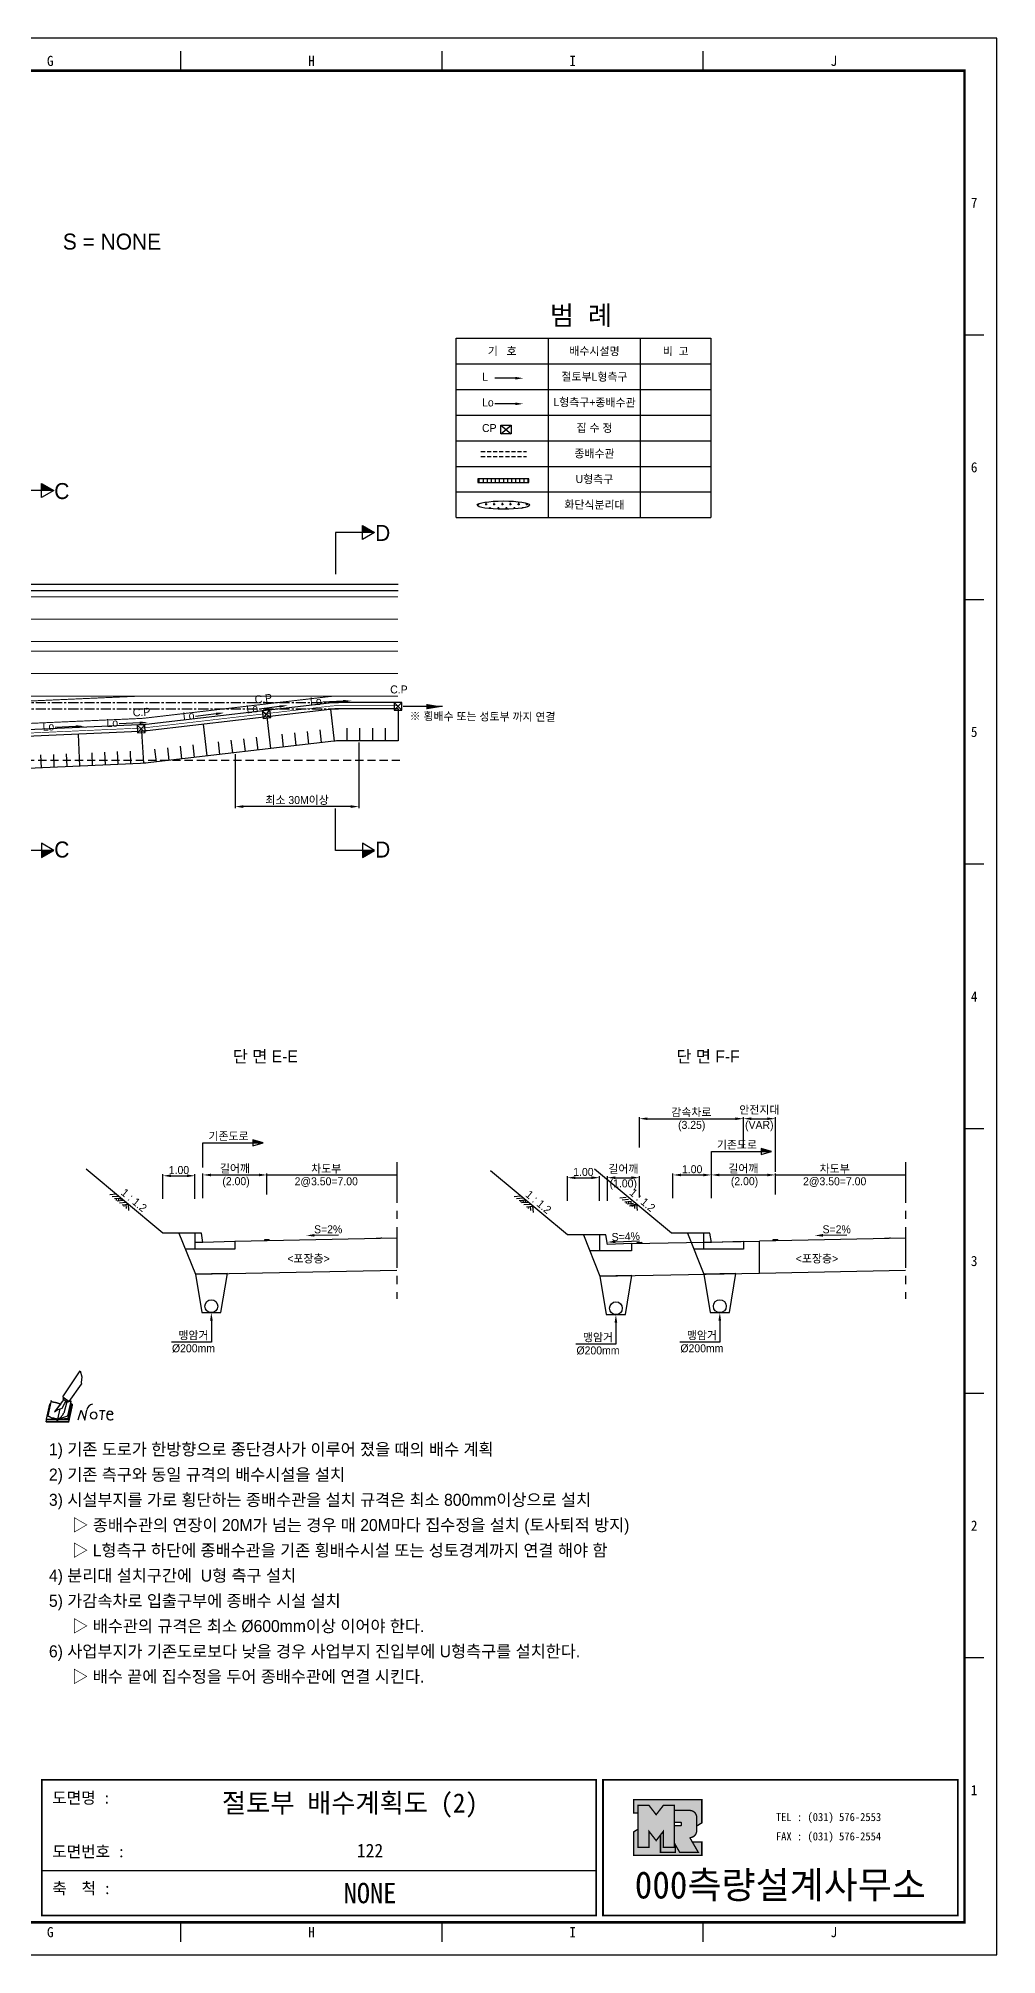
# Model space of a CAD drawing. Header units: millimetres. Extents: x 585 to 1008, y -13 to 286.
# Drawn here: x 858.5 to 1008.3, y -13.2 to 286.1 of the extents above; entities that cross this region are included whole.
import ezdxf
from ezdxf.enums import TextEntityAlignment as Align

# ---------------------------------------------------------------- set-up
doc = ezdxf.new("R2010")
doc.units = ezdxf.units.MM
doc.header["$LTSCALE"] = 0.2
doc.linetypes.add('CENTER', pattern=[50.8, 31.75, -6.35, 6.35, -6.35])
doc.linetypes.add('HIDDEN', pattern=[9.525, 6.35, -3.175])
for name, color, linetype in [('CC-GSTR-0004', 4, 'Continuous'), ('CM-LANE-0030', 30, 'Continuous'), ('CZ-DIMT-0002', 7, 'Continuous'), ('CZ-EXST-0002', 1, 'Continuous'), ('CZ-LIN1-0007', 7, 'Continuous'), ('CZ-LIN2-0003', 3, 'Continuous'), ('CZ-LIN3-0005', 5, 'Continuous'), ('CZ-LINE-0001', 7, 'Continuous'), ('CZ-TEXT-BOX0', 7, 'Continuous'), ('TITLE', 7, 'Continuous')]:
    doc.layers.add(name, color=color, linetype=linetype)
doc.styles.add('돋움', font='')
doc.styles.add('돋음체', font='')
doc.styles.get('돋움').set_extended_font_data('Dotum')
doc.styles.get('돋음체').set_extended_font_data('DotumChe')

# ---------------------------------------------------------------- blocks, each defined once
blk = doc.blocks.new('note')
for p, q in [((0.85, 3.5), (3.53, 7.57)), ((3.53, 7.57), (3.8, 6.64)), ((3.8, 6.64), (3.69, 5.72)), ((1, 3.1), (0.75, 2.77)), ((0.85, 3.5), (1.8, 2.79)), ((1, 3.4), (0.85, 3.21)), ((0.85, 3.21), (1.52, 2.71)), ((1.8, 2.79), (3.74, 5.46)), ((3.69, 5.72), (3.74, 5.46)), ((-1.24, 2.36), (-1.77, 0)), ((-1.77, 0), (1.77, 0)), ((-1.77, 0), (-1.77, -0.3)), ((-1.53, 0.52), (-1.55, 0.54)), ((-1.01, 2.9), (-1.53, 0.52)), ((-1.48, 0.48), (-1.53, 0.52)), ((-1.43, 0.44), (-1.48, 0.48)), ((-1.38, 0.41), (-1.43, 0.44)), ((-1.33, 0.4), (-1.38, 0.41)), ((-1.27, 0.37), (-1.33, 0.4)), ((-1.22, 0.35), (-1.27, 0.37)), ((-1.13, 2.36), (-1.24, 2.36)), ((-1.17, 0.33), (-1.22, 0.35)), ((-1.12, 0.32), (-1.17, 0.33)), ((-1.02, 0.25), (-1.12, 0.32)), ((-0.97, 0.22), (-1.02, 0.25)), ((-1, 2.9), (-1.01, 2.9)), ((-0.98, 2.85), (-1, 2.9)), ((-0.95, 2.8), (-0.98, 2.85)), ((-0.93, 0.21), (-0.97, 0.22)), ((-0.9, 2.75), (-0.95, 2.8)), ((-0.88, 0.19), (-0.93, 0.21)), ((-0.85, 2.72), (-0.9, 2.75)), ((-0.8, 0.18), (-0.88, 0.19)), ((-0.79, 2.69), (-0.85, 2.72)), ((-0.75, 0.17), (-0.8, 0.18)), ((-0.74, 2.68), (-0.79, 2.69)), ((-0.7, 0.16), (-0.75, 0.17)), ((-0.69, 2.65), (-0.74, 2.68)), ((-0.64, 0.15), (-0.7, 0.16)), ((-0.64, 2.65), (-0.69, 2.65)), ((-0.59, 2.63), (-0.64, 2.65)), ((-0.58, 0.14), (-0.64, 0.15)), ((-0.54, 2.62), (-0.59, 2.63)), ((-0.53, 0.13), (-0.58, 0.14)), ((-0.48, 2.61), (-0.54, 2.62)), ((-0.48, 0.12), (-0.53, 0.13)), ((-0.43, 2.61), (-0.48, 2.61)), ((-0.43, 0.11), (-0.48, 0.12)), ((0.75, 2.77), (-0.46, 1.16)), ((0.37, 2.24), (-0.46, 1.16)), ((-0.46, 1.16), (-0.08, 1.47)), ((-0.38, 2.59), (-0.43, 2.61)), ((-0.38, 0.08), (-0.43, 0.11)), ((-0.33, 2.59), (-0.38, 2.59)), ((-0.29, 0.06), (-0.38, 0.08)), ((-0.27, 2.58), (-0.33, 2.59)), ((-0.23, 0.05), (-0.29, 0.06)), ((-0.22, 2.57), (-0.27, 2.58)), ((-0.16, 0.04), (-0.23, 0.05)), ((-0.17, 2.56), (-0.22, 2.57)), ((-0.12, 2.55), (-0.17, 2.56)), ((-0.11, 0.03), (-0.16, 0.04)), ((-0.07, 2.53), (-0.12, 2.55)), ((-0.04, 0.02), (-0.11, 0.03)), ((-0.08, 1.47), (0.72, 1.75)), ((-0.01, 2.51), (-0.07, 2.53)), ((-0.05, -0.3), (-0.05, 0)), ((0, 0), (-0.04, 0.02)), ((0.04, 2.5), (-0.01, 2.51)), ((0.37, 1.63), (0, 0)), ((0, 0), (1.6, 0.53)), ((0, 0), (1.65, 0.18)), ((0, 0.01), (0.06, 0.04)), ((0, -0.3), (0, 0)), ((0.09, 2.48), (0.04, 2.5)), ((0.05, -0.3), (0.05, 0)), ((0.06, 0.04), (0.11, 0.07)), ((0.14, 2.48), (0.09, 2.48)), ((0.11, 0.07), (0.16, 0.09)), ((0.2, 2.47), (0.14, 2.48)), ((0.16, 0.09), (0.21, 0.12)), ((0.26, 2.43), (0.18, 2.46)), ((0.21, 0.12), (0.27, 0.14)), ((0.34, 2.4), (0.26, 2.43)), ((0.27, 0.14), (0.36, 0.19)), ((0.45, 2.37), (0.34, 2.4)), ((0.36, 0.19), (0.41, 0.22)), ((0.41, 0.22), (0.46, 0.27)), ((0.46, 0.27), (0.51, 0.3)), ((0.51, 0.3), (0.56, 0.34)), ((0.56, 0.34), (0.6, 0.4)), ((0.6, 0.4), (0.64, 0.45)), ((0.64, 0.45), (0.67, 0.51)), ((0.67, 0.51), (0.74, 0.58)), ((0.72, 1.75), (1.16, 2.53)), ((0.74, 0.58), (0.79, 0.63)), ((0.79, 0.63), (0.83, 0.68)), ((0.83, 0.68), (0.86, 0.73)), ((0.86, 0.73), (0.89, 0.79)), ((0.89, 0.84), (0.92, 0.89)), ((0.89, 0.79), (0.89, 0.84)), ((0.92, 0.89), (0.96, 0.95)), ((0.96, 0.95), (1.01, 0.97)), ((1.47, 2.74), (1.01, 0.97)), ((1.16, 2.53), (1.37, 2.82)), ((2.13, 2.84), (1.44, 2.63)), ((1.52, 2.71), (1.66, 2.9)), ((1.6, 0.53), (2.13, 2.84)), ((1.65, 0.18), (2.19, 2.48)), ((1.77, 0), (2.3, 2.36)), ((1.77, -0.3), (2.3, 2.07)), ((1.77, -0.38), (2.3, 1.99)), ((1.77, -0.44), (2.3, 1.93)), ((1.77, 0), (1.77, -0.3)), ((2.19, 2.48), (2.04, 2.47)), ((2.3, 2.36), (2.16, 2.36)), ((2.3, 2.36), (2.3, 2.07)), ((3.21, -0.08), (3.68, 1.4)), ((3.68, 1.4), (4.26, -0.14)), ((4.26, -0.14), (4.56, 1.44)), ((6.55, 1.34), (7.46, 1.34)), ((7.01, 1.34), (6.87, -0.11)), ((7.71, 0.77), (7.71, 0.55)), ((7.71, 0.77), (8.67, 0.77)), ((-1.77, -0.3), (1.77, -0.3)), ((-1.77, -0.43), (-1.77, -0.3)), ((-1.77, -0.37), (1.77, -0.37)), ((-1.77, -0.43), (1.77, -0.43))]:
    blk.add_line(p, q)
for centre, major_axis, start_param, end_param in [((0.4, 2.31), (0.0702, 0.0702), 3.283946, 6.425539), ((5.68, 1.23), (-0.806, 0.806), -0.591174, 0.597824), ((5.66, 0.58), (-0.378, 0.378), 3.926991, 10.210176), ((8.3, 0.49), (0.422, 0.422), 2.265602, 4.634911), ((8.19, 0.77), (-0.342, 0.342), 3.926991, 7.068583)]:
    blk.add_ellipse(centre, major_axis=major_axis, ratio=1, start_param=start_param, end_param=end_param)

msp = doc.modelspace()

# ---------------------------------------------------------------- hatches: boundary and pattern name
at = {"layer": 'CZ-LIN1-0007'}
for points in [[(893.85, 98.3), (893.85, 98.42), (894.6, 98.44), (894.6, 98.31)], [(911.35, 98.65), (911.35, 98.77), (912.1, 98.79), (912.1, 98.66)], [(952.06, 97.87), (952.06, 98), (952.81, 98.01), (952.81, 97.89)], [(973.31, 98.3), (973.31, 98.42), (974.06, 98.44), (974.06, 98.31)], [(990.81, 98.65), (990.81, 98.77), (991.56, 98.79), (991.56, 98.66)]]:
    msp.add_hatch(color=256, dxfattribs=at).paths.add_polyline_path(points)
at = {"layer": 'CZ-LIN2-0003'}
h = msp.add_hatch(dxfattribs=at)
h.set_pattern_fill('CROSS', color=256, scale=0.1, style=0)
h.set_pattern_definition([(0, (594.3238, -2.5022), (0.635, 0.635), [0.3175, -0.9525]), (90, (594.4825, -2.661), (-0.635, 0.635), [0.3175, -0.9525])])
edge = h.paths.add_edge_path()
edge.add_ellipse((931.19, 213.22), major_axis=(-4.09, 0), ratio=0.159026, start_angle=0, end_angle=360)
at = {"layer": 'CZ-LINE-0001'}
for points in [[(859.02, 216.6), (859.02, 215.5), (860.92, 215.5)], [(909.16, 210.06), (909.16, 208.96), (911.06, 208.96)], [(860.92, 159.29), (859.02, 159.29), (859.02, 158.19)], [(911.06, 159.29), (909.16, 159.29), (909.16, 158.19)], [(892, 113.61), (892, 114.07), (893.64, 113.61)], [(971.46, 112.26), (971.46, 112.72), (973.11, 112.26)]]:
    msp.add_hatch(color=256, dxfattribs=at).paths.add_polyline_path(points)
at = {"layer": 'TITLE', "ltscale": 150}
h = msp.add_hatch(color=8, dxfattribs=at)
edge = h.paths.add_edge_path()
edge.add_line((962.2, 11), (951.53, 11))
edge.add_line((951.53, 11), (951.53, 8.92))
edge.add_line((951.53, 8.92), (952.24, 8.92))
edge.add_line((952.24, 8.92), (952.24, 10.1))
edge.add_line((952.24, 10.1), (953.93, 10.1))
edge.add_line((953.93, 10.1), (955.06, 8.64))
edge.add_line((955.06, 8.64), (956.19, 10.1))
edge.add_line((956.19, 10.1), (957.88, 10.1))
edge.add_line((957.88, 10.1), (957.88, 9.3))
edge.add_line((957.88, 9.3), (960.32, 9.3))
edge.add_arc((960.32, 8.23), 1.07, 0, 90, ccw=False)
edge.add_line((961.39, 8.23), (961.39, 6.86))
edge.add_line((961.39, 6.86), (962.2, 7.37))
edge.add_line((962.2, 7.37), (962.2, 11))
h.paths.add_polyline_path([(955.74, 5.48), (955.06, 4.6), (953.93, 6.05), (953.93, 3.54), (952.24, 3.54), (952.24, 6.39), (951.53, 5.94), (951.53, 2.31), (962.2, 2.31), (962.2, 4.39), (960.7, 4.39), (961.66, 2.74), (958.75, 2.74), (958.05, 3.95), (958.05, 2.74), (955.74, 2.74)])
msp.add_hatch(color=5, dxfattribs=at).paths.add_polyline_path([(957.88, 10.1), (956.19, 10.1), (955.06, 8.64), (953.93, 10.1), (952.24, 10.1), (952.24, 3.54), (953.93, 3.54), (953.93, 6.05), (955.06, 4.6), (956.19, 6.05), (956.19, 3.54), (957.88, 3.54)])
h = msp.add_hatch(color=161, dxfattribs=at)
edge = h.paths.add_edge_path()
edge.add_arc((960.32, 8.23), 1.07, 360, 450)
edge.add_line((960.32, 9.3), (957.88, 9.3))
edge.add_line((957.88, 9.3), (957.88, 7.44))
edge.add_line((957.88, 7.44), (958.87, 7.44))
edge.add_arc((958.87, 7.33), 0.113, 0, 90, ccw=False)
edge.add_line((958.99, 7.33), (958.99, 7.02))
edge.add_arc((958.87, 7.02), 0.113, 270, 360, ccw=False)
edge.add_line((958.87, 6.91), (957.88, 6.91))
edge.add_line((957.88, 6.91), (957.88, 3.54))
edge.add_line((957.88, 3.54), (956.19, 3.54))
edge.add_line((956.19, 3.54), (956.19, 6.05))
edge.add_line((956.19, 6.05), (955.74, 5.48))
edge.add_line((955.74, 5.48), (955.74, 2.74))
edge.add_line((955.74, 2.74), (958.05, 2.74))
edge.add_line((958.05, 2.74), (958.05, 3.95))
edge.add_line((958.05, 3.95), (958.75, 2.74))
edge.add_line((958.75, 2.74), (961.66, 2.74))
edge.add_line((961.66, 2.74), (960.32, 5.06))
edge.add_arc((960.32, 6.12), 1.07, 270, 360)
edge.add_line((961.39, 6.12), (961.39, 8.23))

# ---------------------------------------------------------------- linework, layer by layer
at = {"layer": 'CC-GSTR-0004'}
for p, q in [((684.72, 200.9), (914.72, 200.9)), ((684.72, 199.9), (914.72, 199.9)), ((947.19, 99.21), (946.19, 99.21)), ((946.19, 99.21), (946.19, 96.71)), ((947.44, 97.71), (947.19, 99.21)), ((951.19, 96.71), (946.19, 96.71)), ((951.19, 97.86), (947.44, 97.71)), ((951.19, 97.86), (951.19, 96.71))]:
    msp.add_line(p, q, dxfattribs=at)
for points in [[(914.72, 182.4), (905.59, 182.4, 0.029072), (903.97, 182.31), (875.37, 178.97, -0.017962), (874.23, 178.88), (795.29, 175.37, 0.187394), (786.01, 171.28), (784.72, 169.99)], [(914.72, 181.4), (905.59, 181.4, 0.029072), (904.08, 181.32), (875.49, 177.98, -0.017962), (874.27, 177.88), (795.33, 174.37, 0.187394), (786.72, 170.58), (784.72, 168.58)]]:
    msp.add_lwpolyline(points, format="xyb", dxfattribs=at)
at = {"layer": 'CM-LANE-0030', "const_width": 0.15}
for points in [[(684.72, 191.9), (914.72, 191.9)], [(684.72, 190.4), (914.72, 190.4)], [(795.97, 179.9), (874.72, 183.4), (709.72, 183.4), (749.09, 179.9), (795.97, 179.9)]]:
    msp.add_lwpolyline(points, dxfattribs=at)
at = {"layer": 'CZ-EXST-0002'}
for p, q in [((894.21, 180.16), (894.79, 175.2)), ((904.18, 181.33), (904.72, 176.36)), ((914.72, 181.4), (914.72, 176.4)), ((864.71, 177.45), (864.93, 172.46)), ((874.6, 177.9), (874.92, 172.91)), ((884.28, 179), (884.86, 174.04)), ((890.58, 176.72), (890.82, 174.73)), ((892.57, 176.95), (892.8, 174.96)), ((896.54, 177.42), (896.78, 175.43)), ((898.53, 177.65), (898.76, 175.66)), ((900.52, 177.88), (900.75, 175.89)), ((902.5, 178.11), (902.73, 176.12)), ((906.72, 178.4), (906.72, 176.4)), ((908.72, 178.4), (908.72, 176.4)), ((910.72, 178.4), (910.72, 176.4)), ((912.72, 178.4), (912.72, 176.4)), ((858.85, 174.19), (858.94, 172.19)), ((860.85, 174.28), (860.94, 172.28)), ((862.84, 174.37), (862.93, 172.37)), ((866.84, 174.55), (866.93, 172.55)), ((868.84, 174.63), (868.93, 172.64)), ((870.84, 174.72), (870.93, 172.72)), ((872.83, 174.81), (872.92, 172.81)), ((876.68, 175.1), (876.91, 173.11)), ((878.67, 175.33), (878.9, 173.34)), ((880.65, 175.56), (880.88, 173.57)), ((882.64, 175.79), (882.87, 173.8)), ((886.61, 176.26), (886.84, 174.27)), ((888.6, 176.49), (888.83, 174.5)), ((957.44, 99.51), (945.44, 109.51)), ((962.44, 99.51), (957.44, 99.51)), ((959.94, 99.51), (962.51, 93.08)), ((963.44, 99.51), (962.44, 99.51)), ((962.44, 99.51), (962.44, 97.01)), ((963.69, 98.01), (963.44, 99.51)), ((962.44, 97.01), (960.94, 97.01)), ((963.69, 98.01), (962.44, 98.01)), ((968.69, 97.01), (962.44, 97.01)), ((968.69, 98.21), (963.69, 98.01)), ((968.69, 98.21), (968.69, 97.01)), ((994.01, 98.71), (971.19, 98.26)), ((971.19, 93.26), (994.01, 93.71))]:
    msp.add_line(p, q, dxfattribs=at)
msp.add_lwpolyline([(914.72, 176.4), (905.59, 176.4, 0.029072), (904.66, 176.35), (876.07, 173.01, -0.017962), (874.49, 172.88), (795.56, 169.38, 0.187394), (790.26, 167.04), (789.72, 166.5)], format="xyb", dxfattribs=at)
at = {"layer": 'CZ-LIN1-0007'}
for p, q in [((894.6, 98.44), (893.85, 98.42)), ((893.85, 98.42), (893.85, 98.3)), ((894.6, 98.44), (894.6, 98.31)), ((911.35, 98.77), (911.35, 98.65)), ((912.1, 98.79), (912.1, 98.66)), ((952.81, 98.01), (952.06, 98)), ((952.06, 98), (952.06, 97.87)), ((952.81, 98.01), (952.81, 97.89)), ((974.06, 98.44), (973.31, 98.42)), ((973.31, 98.42), (973.31, 98.3)), ((974.06, 98.44), (974.06, 98.31)), ((990.81, 98.77), (990.81, 98.65)), ((991.56, 98.79), (991.56, 98.66))]:
    msp.add_line(p, q, dxfattribs=at)
at = {"layer": 'CZ-LIN1-0007', "const_width": 0.15}
msp.add_lwpolyline([(684.72, 198.9), (914.72, 198.9)], dxfattribs=at)
at = {"layer": 'CZ-LIN1-0007', "linetype": 'HIDDEN', "ltscale": 2, "const_width": 0.15}
for points in [[(684.72, 195.4), (914.72, 195.4)], [(684.72, 186.9), (914.72, 186.9)], [(874.72, 183.4), (905.59, 183.4)]]:
    msp.add_lwpolyline(points, dxfattribs=at)
at = {"layer": 'CZ-LIN1-0007', "const_width": 0.15}
msp.add_lwpolyline([(914.72, 183.4), (905.59, 183.4, 0.029072), (903.85, 183.3), (875.26, 179.96, -0.017962), (874.18, 179.88), (795.25, 176.37), (795.25, 176.37, 0.187394), (785.31, 171.99), (785.31, 171.99), (784.72, 171.4)], format="xyb", dxfattribs=at)
at = {"layer": 'CZ-LIN2-0003'}
for p, q in [((923.79, 239.28), (963.61, 239.28)), ((923.79, 211.28), (923.79, 239.28)), ((963.61, 239.28), (963.61, 211.28)), ((923.79, 235.28), (963.61, 235.28)), ((923.79, 211.28), (963.61, 211.28)), ((941.19, 99.21), (929.19, 109.21)), ((882.98, 99.51), (877.98, 99.51)), ((880.48, 99.51), (883.04, 93.08)), ((882.98, 99.51), (882.98, 97.01)), ((883.98, 99.51), (882.98, 99.51)), ((884.23, 98.01), (883.98, 99.51)), ((946.19, 99.21), (941.19, 99.21)), ((943.69, 99.21), (946.27, 92.76)), ((882.98, 97.01), (881.48, 97.01)), ((884.23, 98.01), (882.98, 98.01)), ((889.23, 97.01), (882.98, 97.01)), ((889.23, 98.21), (884.23, 98.01)), ((914.55, 98.71), (889.23, 98.21)), ((889.23, 98.21), (889.23, 97.01)), ((946.19, 96.71), (944.69, 96.71)), ((951.19, 97.86), (971.19, 98.26)), ((971.19, 93.26), (971.19, 98.26)), ((883.04, 93.08), (914.55, 93.71)), ((946.27, 92.76), (971.19, 93.26))]:
    msp.add_line(p, q, dxfattribs=at)
at = {"layer": 'CZ-LIN2-0003', "color": 5, "linetype": 'HIDDEN', "ltscale": 0.5}
for p, q in [((927.68, 221.61), (934.8, 221.61)), ((927.68, 220.81), (934.8, 220.81))]:
    msp.add_line(p, q, dxfattribs=at)
at = {"layer": 'CZ-LIN2-0003'}
msp.add_lwpolyline([(947.27, 86.76), (950.27, 86.76), (951.27, 92.86), (946.27, 92.76)], close=True, dxfattribs=at)
msp.add_circle((948.77, 87.76), 1, dxfattribs=at)
at = {"layer": 'CZ-LIN3-0005'}
for p, q in [((893.5, 181.09), (894.83, 180.03)), ((893.64, 179.89), (894.69, 181.23)), ((914.12, 182.4), (915.32, 181.2)), ((914.12, 181.2), (915.32, 182.4)), ((921.65, 181.74), (915.5, 181.74)), ((873.96, 178.87), (875.21, 177.72)), ((874.01, 177.67), (875.16, 178.92))]:
    msp.add_line(p, q, dxfattribs=at)
at = {"layer": 'CZ-LIN3-0005', "linetype": 'HIDDEN', "const_width": 0.1}
msp.add_lwpolyline([(914.72, 181.9), (905.59, 181.9, 0.029072), (904.03, 181.81), (875.43, 178.47, -0.017962), (874.25, 178.38), (797.68, 174.97)], format="xyb", dxfattribs=at)
at = {"layer": 'CZ-LIN3-0005'}
for points in [[(893.64, 179.89), (894.83, 180.03), (894.69, 181.23), (893.5, 181.09)], [(914.12, 181.2), (915.32, 181.2), (915.32, 182.4), (914.12, 182.4)], [(874.01, 177.67), (875.21, 177.72), (875.16, 178.92), (873.96, 178.87)]]:
    msp.add_lwpolyline(points, close=True, dxfattribs=at)
msp.add_solid([(919.15, 182.16), (921.65, 181.74), (919.15, 181.32)], dxfattribs=at)
at = {"layer": 'CZ-LINE-0001'}
for p, q in [((938.21, 211.28), (938.21, 239.28)), ((952.63, 211.28), (952.63, 239.28)), ((923.79, 231.28), (963.61, 231.28)), ((923.79, 227.28), (963.61, 227.28)), ((930.8, 224.35), (932.41, 225.73)), ((930.8, 225.73), (932.41, 224.35)), ((930.8, 225.73), (932.41, 225.73)), ((930.8, 224.35), (930.8, 225.73)), ((932.41, 225.73), (932.41, 224.35)), ((923.79, 223.28), (963.61, 223.28)), ((932.41, 224.35), (930.8, 224.35)), ((923.79, 219.28), (963.61, 219.28)), ((859.02, 214.41), (859.02, 216.6)), ((859.02, 216.6), (860.92, 215.5)), ((860.92, 215.5), (854.78, 215.5)), ((860.92, 215.5), (859.02, 214.41)), ((923.79, 215.28), (963.61, 215.28)), ((909.16, 207.86), (909.16, 210.06)), ((909.16, 210.06), (911.06, 208.96)), ((911.06, 208.96), (904.92, 208.96)), ((904.92, 208.96), (904.92, 202.42)), ((911.06, 208.96), (909.16, 207.86)), ((889.28, 174.3), (889.28, 165.88)), ((908.59, 176.15), (908.59, 165.88)), ((907.34, 166.13), (890.53, 166.13)), ((904.92, 159.29), (904.92, 165.83)), ((860.92, 159.29), (854.78, 159.29)), ((860.92, 159.29), (859.02, 160.39)), ((859.02, 160.39), (859.02, 158.19)), ((859.02, 158.19), (860.92, 159.29)), ((911.06, 159.29), (904.92, 159.29)), ((911.06, 159.29), (909.16, 160.39)), ((909.16, 160.39), (909.16, 158.19)), ((909.16, 158.19), (911.06, 159.29)), ((952.44, 112.86), (952.44, 117.62)), ((953.69, 117.37), (967.44, 117.37)), ((968.69, 112.86), (968.69, 117.62)), ((968.69, 112.86), (968.69, 117.62)), ((969.94, 117.37), (972.44, 117.37)), ((973.69, 109.08), (973.69, 117.62)), ((893.64, 113.61), (892, 114.07)), ((892, 114.07), (892, 113.15)), ((884.23, 109.76), (884.23, 113.61)), ((884.23, 113.61), (893.64, 113.61)), ((892, 113.15), (893.64, 113.61)), ((963.69, 108.41), (963.69, 112.26)), ((963.69, 112.26), (973.11, 112.26)), ((973.11, 112.26), (971.46, 112.72)), ((971.46, 112.72), (971.46, 111.8)), ((971.46, 111.8), (973.11, 112.26)), ((877.98, 104.85), (877.98, 108.7)), ((879.23, 108.45), (881.73, 108.45)), ((882.98, 104.85), (882.98, 108.7)), ((884.23, 104.98), (884.23, 108.83)), ((885.48, 108.58), (892.98, 108.58)), ((894.23, 105.51), (894.23, 108.83)), ((894.23, 108.58), (914.56, 108.58)), ((941.19, 104.55), (941.19, 108.4)), ((942.44, 108.15), (944.94, 108.15)), ((946.19, 104.55), (946.19, 108.4)), ((947.44, 104.55), (947.44, 108.4)), ((948.69, 108.15), (951.19, 108.15)), ((952.44, 105.08), (952.44, 108.4)), ((957.69, 104.98), (957.69, 108.83)), ((958.94, 108.58), (962.44, 108.58)), ((963.69, 104.98), (963.69, 108.83)), ((963.69, 104.98), (963.69, 108.83)), ((964.94, 108.58), (972.44, 108.58)), ((973.69, 105.51), (973.69, 108.83)), ((973.69, 108.58), (994.02, 108.58)), ((869.65, 105.52), (870.65, 105.61)), ((870.04, 105.2), (871.03, 105.29)), ((870.42, 104.88), (871.42, 104.97)), ((870.74, 104.61), (870.71, 104.91)), ((871.1, 104.59), (871.07, 104.94)), ((871.45, 104.62), (871.42, 104.97)), ((932.87, 105.22), (933.86, 105.31)), ((933.25, 104.9), (934.25, 104.99)), ((949.37, 105.02), (950.36, 105.11)), ((949.75, 104.7), (950.75, 104.79)), ((870.81, 104.56), (871.8, 104.65)), ((871.19, 104.24), (872.19, 104.33)), ((871.58, 103.92), (872.57, 104.01)), ((871.89, 103.65), (871.87, 103.95)), ((872.28, 103.33), (872.22, 103.98)), ((872.66, 103.01), (872.57, 104.01)), ((933.64, 104.58), (934.63, 104.67)), ((933.95, 104.31), (933.93, 104.61)), ((934.02, 104.26), (935.02, 104.35)), ((934.31, 104.29), (934.28, 104.64)), ((934.4, 103.94), (935.4, 104.03)), ((934.66, 104.32), (934.63, 104.67)), ((934.79, 103.62), (935.78, 103.71)), ((935.11, 103.35), (935.08, 103.65)), ((935.49, 103.03), (935.43, 103.68)), ((935.87, 102.71), (935.78, 103.71)), ((950.14, 104.38), (951.13, 104.47)), ((950.45, 104.11), (950.43, 104.41)), ((950.52, 104.06), (951.52, 104.15)), ((950.81, 104.09), (950.78, 104.44)), ((950.9, 103.74), (951.9, 103.83)), ((951.04, 103.92), (952.03, 104.01)), ((951.16, 104.12), (951.13, 104.47)), ((951.36, 103.65), (951.33, 103.95)), ((951.74, 103.33), (951.68, 103.98)), ((952.12, 103.01), (952.03, 104.01)), ((884.04, 87.08), (887.04, 87.08))]:
    msp.add_line(p, q, dxfattribs=at)
at = {"layer": 'CZ-LINE-0001', "color": 5}
for p, q in [((935.15, 217.34), (927.17, 217.34)), ((927.17, 217.34), (927.17, 216.74)), ((927.17, 216.74), (935.15, 216.74)), ((927.42, 216.74), (927.42, 217.34)), ((928.06, 216.74), (928.06, 217.34)), ((928.69, 216.74), (928.69, 217.34)), ((929.33, 216.74), (929.33, 217.34)), ((929.96, 216.74), (929.96, 217.34)), ((930.6, 216.74), (930.6, 217.34)), ((931.23, 216.74), (931.23, 217.34)), ((931.87, 216.74), (931.87, 217.34)), ((932.5, 216.74), (932.5, 217.34)), ((933.14, 216.74), (933.14, 217.34)), ((933.77, 216.74), (933.77, 217.34)), ((934.41, 216.74), (934.41, 217.34)), ((935.04, 216.74), (935.04, 217.34)), ((935.15, 216.74), (935.15, 217.34))]:
    msp.add_line(p, q, dxfattribs=at)
at = {"layer": 'CZ-LINE-0001', "linetype": 'CENTER', "ltscale": 0.25}
for p, q in [((692.99, 182.4), (905.59, 182.4)), ((692.99, 181.4), (905.59, 181.4))]:
    msp.add_line(p, q, dxfattribs=at)
at = {"layer": 'CZ-LINE-0001', "linetype": 'HIDDEN'}
msp.add_line((660.38, 173.4), (915.13, 173.4), dxfattribs=at)
at = {"layer": 'CZ-LINE-0001', "color": 3}
for p, q in [((877.98, 99.51), (865.98, 109.51)), ((888.04, 93.18), (883.04, 93.08)), ((883.04, 93.08), (884.04, 87.08)), ((887.04, 87.08), (888.04, 93.18))]:
    msp.add_line(p, q, dxfattribs=at)
at = {"layer": 'CZ-LINE-0001', "linetype": 'CENTER'}
for p, q in [((914.55, 110.59), (914.55, 89.24)), ((994.01, 110.59), (994.01, 89.24))]:
    msp.add_line(p, q, dxfattribs=at)
at = {"layer": 'CZ-LINE-0001', "color": 1}
for p, q in [((967.51, 93.18), (962.51, 93.08)), ((962.51, 93.08), (963.51, 87.08)), ((966.51, 87.08), (967.51, 93.18)), ((963.51, 87.08), (966.51, 87.08))]:
    msp.add_line(p, q, dxfattribs=at)
at = {"layer": 'CZ-LINE-0001'}
for points in [[(933.04, 233.05), (929.83, 233.05)], [(933.04, 229.05), (929.83, 229.05)], [(886.27, 180.61), (883.08, 180.22)], [(896.2, 181.76), (893.02, 181.34)], [(906.15, 182.59), (902.94, 182.43)], [(864.36, 178.63), (861.15, 178.47)], [(874.34, 179.21), (871.13, 179.05)], [(901.65, 99.15), (905.4, 99.22)], [(981.11, 99.15), (984.86, 99.22)], [(885.54, 85.83), (885.54, 82.44), (879.31, 82.44)], [(948.77, 85.51), (948.77, 82.12), (942.53, 82.12)], [(965.01, 85.83), (965.01, 82.44), (958.77, 82.44)]]:
    msp.add_lwpolyline(points, dxfattribs=at)
at = {"layer": 'CZ-LINE-0001', "extrusion": (0, 0, -1)}
msp.add_lwpolyline([(-948.69, 98.14), (-952.44, 98.29)], dxfattribs=at)
at = {"layer": 'CZ-LINE-0001', "color": 3}
msp.add_circle((885.54, 88.08), 1, dxfattribs=at)
at = {"layer": 'CZ-LINE-0001', "color": 1}
msp.add_circle((965.01, 88.08), 1, dxfattribs=at)
at = {"layer": 'CZ-LINE-0001'}
msp.add_ellipse((931.19, 213.22), major_axis=(-4.09, 0), ratio=0.159026, dxfattribs=at)
for points in [[(933.04, 233.26), (934.29, 233.05), (933.04, 232.84)], [(933.04, 229.26), (934.29, 229.05), (933.04, 228.84)], [(906.14, 182.8), (907.4, 182.65), (906.16, 182.38)], [(886.24, 180.82), (887.51, 180.77), (886.29, 180.41)], [(896.18, 181.97), (897.44, 181.93), (896.23, 181.56)], [(864.35, 178.84), (865.61, 178.7), (864.37, 178.42)], [(874.33, 179.42), (875.59, 179.28), (874.35, 179.01)], [(890.53, 166.34), (890.53, 165.92), (889.28, 166.13)], [(907.34, 166.34), (907.34, 165.92), (908.59, 166.13)], [(953.69, 117.57), (953.69, 117.16), (952.44, 117.37)], [(967.44, 117.57), (967.44, 117.16), (968.69, 117.37)], [(969.94, 117.57), (969.94, 117.16), (968.69, 117.37)], [(972.44, 117.57), (972.44, 117.16), (973.69, 117.37)], [(879.23, 108.66), (879.23, 108.24), (877.98, 108.45)], [(881.73, 108.66), (881.73, 108.24), (882.98, 108.45)], [(885.48, 108.78), (885.48, 108.37), (884.23, 108.58)], [(892.98, 108.78), (892.98, 108.37), (894.23, 108.58)], [(942.44, 108.36), (942.44, 107.94), (941.19, 108.15)], [(944.94, 108.36), (944.94, 107.94), (946.19, 108.15)], [(948.69, 108.36), (948.69, 107.94), (947.44, 108.15)], [(951.19, 108.36), (951.19, 107.94), (952.44, 108.15)], [(958.94, 108.78), (958.94, 108.37), (957.69, 108.58)], [(962.44, 108.78), (962.44, 108.37), (963.69, 108.58)], [(964.94, 108.78), (964.94, 108.37), (963.69, 108.58)], [(972.44, 108.78), (972.44, 108.37), (973.69, 108.58)], [(901.65, 98.94), (900.4, 99.12), (901.65, 99.35)], [(981.12, 98.94), (979.86, 99.12), (981.11, 99.35)], [(885.34, 85.83), (885.54, 87.08), (885.75, 85.83)], [(964.8, 85.83), (965.01, 87.08), (965.21, 85.83)], [(948.56, 85.51), (948.77, 86.76), (948.97, 85.51)]]:
    msp.add_solid(points, dxfattribs=at)
at = {"layer": 'CZ-LINE-0001', "extrusion": (0, 0, -1)}
msp.add_solid([(-948.68, 98.35), (-947.44, 98.09), (-948.69, 97.93)], dxfattribs=at)
at = {"layer": 'TITLE', "color": 7, "linetype": 'Continuous'}
for p, q in [((880.77, 281.11), (880.77, 284.13)), ((921.6, 281.11), (921.6, 284.13)), ((962.42, 281.11), (962.42, 284.13)), ((1006.27, 239.78), (1003.25, 239.78)), ((1006.27, 198.45), (1003.25, 198.45)), ((1006.27, 157.12), (1003.25, 157.12)), ((1006.27, 115.79), (1003.25, 115.79)), ((1006.27, 74.46), (1003.25, 74.46)), ((1006.27, 33.13), (1003.25, 33.13)), ((880.77, -11.22), (880.77, -8.19)), ((921.6, -11.22), (921.6, -8.19)), ((962.42, -11.22), (962.42, -8.19))]:
    msp.add_line(p, q, dxfattribs=at)
at = {"layer": 'TITLE', "ltscale": 150}
msp.add_line((859.07, -0.06), (945.68, -0.06), dxfattribs=at)
at = {"layer": 'TITLE'}
msp.add_line((1003.36, -8.19), (594.5, -8.19), dxfattribs=at)
msp.add_lwpolyline([(584.92, -13.23), (1008.28, -13.23), (1008.28, 286.15), (584.92, 286.15)], close=True, dxfattribs=at)
at = {"layer": 'TITLE', "linetype": 'Continuous', "const_width": 0.403}
msp.add_lwpolyline([(595, -8.19), (595, 281.11), (1003.25, 281.11), (1003.25, -8.19)], close=True, dxfattribs=at)
at = {"layer": 'TITLE', "ltscale": 150}
for points, const_width in [([(859.07, 14.09), (945.68, 14.09), (945.68, -7.13), (859.07, -7.13)], 0.265), ([(1002.19, 14.09), (1002.19, -7.13), (946.75, -7.13), (946.75, 14.09), (1002.19, 14.09)], 0.265), ([(957.88, 10.1), (956.19, 10.1), (955.06, 8.64), (953.93, 10.1), (952.24, 10.1), (952.24, 3.54), (953.93, 3.54), (953.93, 6.05), (955.06, 4.6), (956.19, 6.05), (956.19, 3.54), (957.88, 3.54)], 0.212), ([(955.74, 5.48), (955.06, 4.6), (953.93, 6.05), (953.93, 3.54), (952.24, 3.54), (952.24, 6.39), (951.53, 5.94), (951.53, 2.31), (962.2, 2.31), (962.2, 4.39), (960.7, 4.39), (961.66, 2.74), (958.75, 2.74), (958.05, 3.95), (958.05, 2.74), (955.74, 2.74)], 0.212)]:
    msp.add_lwpolyline(points, close=True, dxfattribs=dict(at, const_width=const_width))
at = {"layer": 'TITLE', "ltscale": 150, "const_width": 0.212}
for points in [[(962.2, 11), (951.53, 11), (951.53, 8.92), (952.24, 8.92), (952.24, 10.1), (953.93, 10.1), (955.06, 8.64), (956.19, 10.1), (957.88, 10.1), (957.88, 9.3), (960.32, 9.3, -0.414214), (961.39, 8.23), (961.39, 6.86), (962.2, 7.37)], [(961.39, 8.23, 0.414214), (960.32, 9.3), (957.88, 9.3), (957.88, 7.44), (958.87, 7.44, -0.414214), (958.99, 7.33), (958.99, 7.02, -0.414214), (958.87, 6.91), (957.88, 6.91), (957.88, 3.54), (956.19, 3.54), (956.19, 6.05), (955.74, 5.48), (955.74, 2.74), (958.05, 2.74), (958.05, 3.95), (958.75, 2.74), (961.66, 2.74), (960.32, 5.06, 0.414214), (961.39, 6.12)]]:
    msp.add_lwpolyline(points, format="xyb", close=True, dxfattribs=at)

# ---------------------------------------------------------------- block references
at = {"layer": 'CZ-TEXT-BOX0'}
msp.add_blockref('note', (861.5, 70.42), dxfattribs=at)

# ---------------------------------------------------------------- texts
at = {"layer": 'CZ-DIMT-0002', "style": '돋움'}
for s, rotation, p in [('기   호', 359.6615, (931, 237.28)), ('배수시설명', 359.6615, (945.42, 237.28)), ('비  고', 359.6615, (958.12, 237.28)), ('절토부L형측구', 359.6615, (945.42, 233.28)), ('L형측구+종배수관', 359.6615, (945.42, 229.28)), ('집 수 정', 359.6615, (945.42, 225.28)), ('종배수관', 359.6615, (945.42, 221.28)), ('U형측구', 359.6615, (945.42, 217.28)), ('화단식분리대', 359.6615, (945.42, 213.28)), ('1 : 1.2', 320.1944, (873.46, 104.64)), ('1 : 1.2', 320.1944, (936.67, 104.34)), ('1 : 1.2', 320.1944, (952.92, 104.64)), ('S=4%', 2.2906, (950.31, 98.96))]:
    msp.add_text(s, height=1.25, rotation=rotation, dxfattribs=at).set_placement(p, align=Align.MIDDLE_CENTER)
for s, p in [('L', (927.85, 232.64)), ('Lo', (927.85, 228.64)), ('CP', (927.85, 224.64))]:
    msp.add_text(s, height=1.25, dxfattribs=at).set_placement(p)
for s, height, p in [('C', 2.5, (862.17, 215.42)), ('D', 2.5, (912.32, 208.88)), ('C', 2.5, (862.17, 159.42)), ('D', 2.5, (912.32, 159.42)), ('(3.25)', 1.25, (960.62, 116.4)), ('(VAR)', 1.25, (971.18, 116.4)), ('(2.00)', 1.25, (889.4, 107.61)), ('2@3.50=7.00', 1.25, (903.5, 107.59)), ('차도부', 1.25, (903.5, 109.56)), ('(1.00)', 1.25, (949.92, 107.26)), ('(2.00)', 1.25, (968.87, 107.61)), ('2@3.50=7.00', 1.25, (982.96, 107.59)), ('차도부', 1.25, (982.96, 109.56)), ('S=2%', 1.25, (903.8, 100.09)), ('S=2%', 1.25, (983.27, 100.09)), ('<포장층>', 1.25, (900.73, 95.51)), ('<포장층>', 1.25, (980.19, 95.51)), ('맹암거', 1.25, (882.75, 83.53)), ('맹암거', 1.25, (945.97, 83.21)), ('맹암거', 1.25, (962.21, 83.53)), ('Ø200mm', 1.25, (882.75, 81.5)), ('Ø200mm', 1.25, (945.97, 81.17)), ('Ø200mm', 1.25, (962.21, 81.5))]:
    msp.add_text(s, height=height, dxfattribs=at).set_placement(p, align=Align.MIDDLE_CENTER)
for s, rotation, p in [('C.P', 6.9758, (892.39, 182.19)), ('Lo', 2.877, (900.99, 181.92)), ('C.P', 359.6615, (913.49, 183.81)), ('Lo', 2.877, (869.18, 178.54)), ('C.P', 2.877, (873.3, 180.2)), ('Lo', 6.9758, (881.16, 179.58)), ('Lo', 7.543, (891.11, 180.67)), ('※ 횡배수 또는 성토부 까지 연결', 359.6615, (916.53, 179.64)), ('Lo', 2.877, (859.2, 177.96))]:
    msp.add_text(s, height=1.25, rotation=rotation, dxfattribs=at).set_placement(p)
for s, height, p in [('기존도로', 1.25, (885.09, 114.64)), ('기존도로', 1.25, (964.55, 113.29)), ('1) 기존 도로가 한방향으로 종단경사가 이루어 졌을 때의 배수 계획', 1.875, (860.16, 65.72)), ('2) 기존 측구와 동일 규격의 배수시설을 설치', 1.875, (860.16, 61.77)), ('3) 시설부지를 가로 횡단하는 종배수관을 설치 규격은 최소 800mm이상으로 설치', 1.875, (860.16, 57.83)), ('▷ 종배수관의 연장이 20M가 넘는 경우 매 20M마다 집수정을 설치 (토사퇴적 방지)', 1.875, (863.77, 53.89)), ('▷ L형측구 하단에 종배수관을 기존 횡배수시설 또는 성토경계까지 연결 해야 함', 1.875, (863.77, 49.94)), ('4) 분리대 설치구간에  U형 측구 설치', 1.875, (860.16, 46)), ('5) 가감속차로 입출구부에 종배수 시설 설치', 1.875, (860.16, 42.05)), ('▷ 배수관의 규격은 최소 Ø600mm이상 이어야 한다.', 1.875, (863.77, 38.11)), ('6) 사업부지가 기존도로보다 낮을 경우 사업부지 진입부에 U형측구를 설치한다.', 1.875, (860.16, 34.16)), ('▷ 배수 끝에 집수정을 두어 종배수관에 연결 시킨다.', 1.875, (863.77, 30.22))]:
    msp.add_text(s, height=height, dxfattribs=at).set_placement(p, align=Align.MIDDLE_LEFT)
at = {"layer": 'CZ-LINE-0001', "char_height": 1.25, "attachment_point": 5, "style": '돋움'}
for s, insert in [('\\A1;최소 30M이상', (898.94, 167.08)), ('\\A1;감속차로', (960.56, 118.31)), ('\\A1;안전지대', (971.19, 118.69)), ('\\A1;1.00', (880.48, 109.34)), ('\\A1;길어깨', (889.23, 109.52)), ('\\A1;1.00', (943.69, 109.04)), ('\\A1;길어깨', (949.94, 109.47)), ('\\A1;1.00', (960.69, 109.47)), ('\\A1;길어깨', (968.69, 109.52))]:
    msp.add_mtext(s, dxfattribs=dict(at, insert=insert))
at = {"layer": 'CZ-TEXT-BOX0', "style": '돋움'}
msp.add_text('범  례', height=3, dxfattribs=at).set_placement((938.45, 242.88), align=Align.MIDDLE_LEFT)
for s, p in [('단 면 E-E', (893.98, 127.1)), ('단 면 F-F', (963.17, 127.1))]:
    msp.add_text(s, height=1.875, dxfattribs=at).set_placement(p, align=Align.MIDDLE_CENTER)
at = {"layer": 'TITLE', "color": 3, "linetype": 'Continuous', "style": '돋음체'}
for s, p in [('G', (860.36, 282.62)), ('H', (901.19, 282.62)), ('I', (942.01, 282.62)), ('J', (982.83, 282.62)), ('7', (1004.76, 260.45)), ('6', (1004.76, 219.12)), ('5', (1004.76, 177.79)), ('4', (1004.76, 136.46)), ('3', (1004.76, 95.13)), ('2', (1004.76, 53.8)), ('1', (1004.76, 12.48)), ('G', (860.36, -9.71)), ('H', (901.19, -9.71)), ('I', (942.01, -9.71)), ('J', (982.83, -9.71))]:
    msp.add_text(s, height=1.59, dxfattribs=at).set_placement(p, align=Align.MIDDLE)
at = {"layer": 'TITLE', "style": '돋움'}
msp.add_text('S = NONE', height=2.5, dxfattribs=at).set_placement((862.33, 254.39), align=Align.MIDDLE_LEFT)
at = {"layer": 'TITLE', "style": '돋음체'}
for s, p in [('도면명 :', (860.67, 10.37)), ('도면번호 :', (860.67, 1.98)), ('축  척 :', (860.67, -3.77))]:
    msp.add_text(s, height=1.804, dxfattribs=at).set_placement(p)
at = {"layer": 'TITLE', "color": 7, "linetype": 'Continuous', "style": '돋음체', "width": 0.9313}
msp.add_text('절토부 배수계획도 (2)', height=3, dxfattribs=at).set_placement((887.2, 8.98), (927.2, 8.98), align=Align.FIT)
at = {"layer": 'TITLE', "color": 180, "style": '돋음체'}
for s, p in [('TEL : (031) 576-2553', (973.77, 7.64)), ('FAX : (031) 576-2554', (973.77, 4.62))]:
    msp.add_text(s, height=1.2733, dxfattribs=at).set_placement(p)
at = {"layer": 'TITLE', "linetype": 'Continuous', "style": '돋음체'}
for s, height, p in [('122', 2.122, (910.34, 3.04)), ('NONE', 3.183, (910.34, -3.6))]:
    msp.add_text(s, height=height, dxfattribs=at).set_placement(p, align=Align.MIDDLE)
at = {"layer": 'TITLE', "color": 180, "style": '돋음체'}
msp.add_text('000측량설계사무소', height=4.244, dxfattribs=at).set_placement((974.47, -4.45), align=Align.CENTER)

doc.saveas('drawing.dxf')
